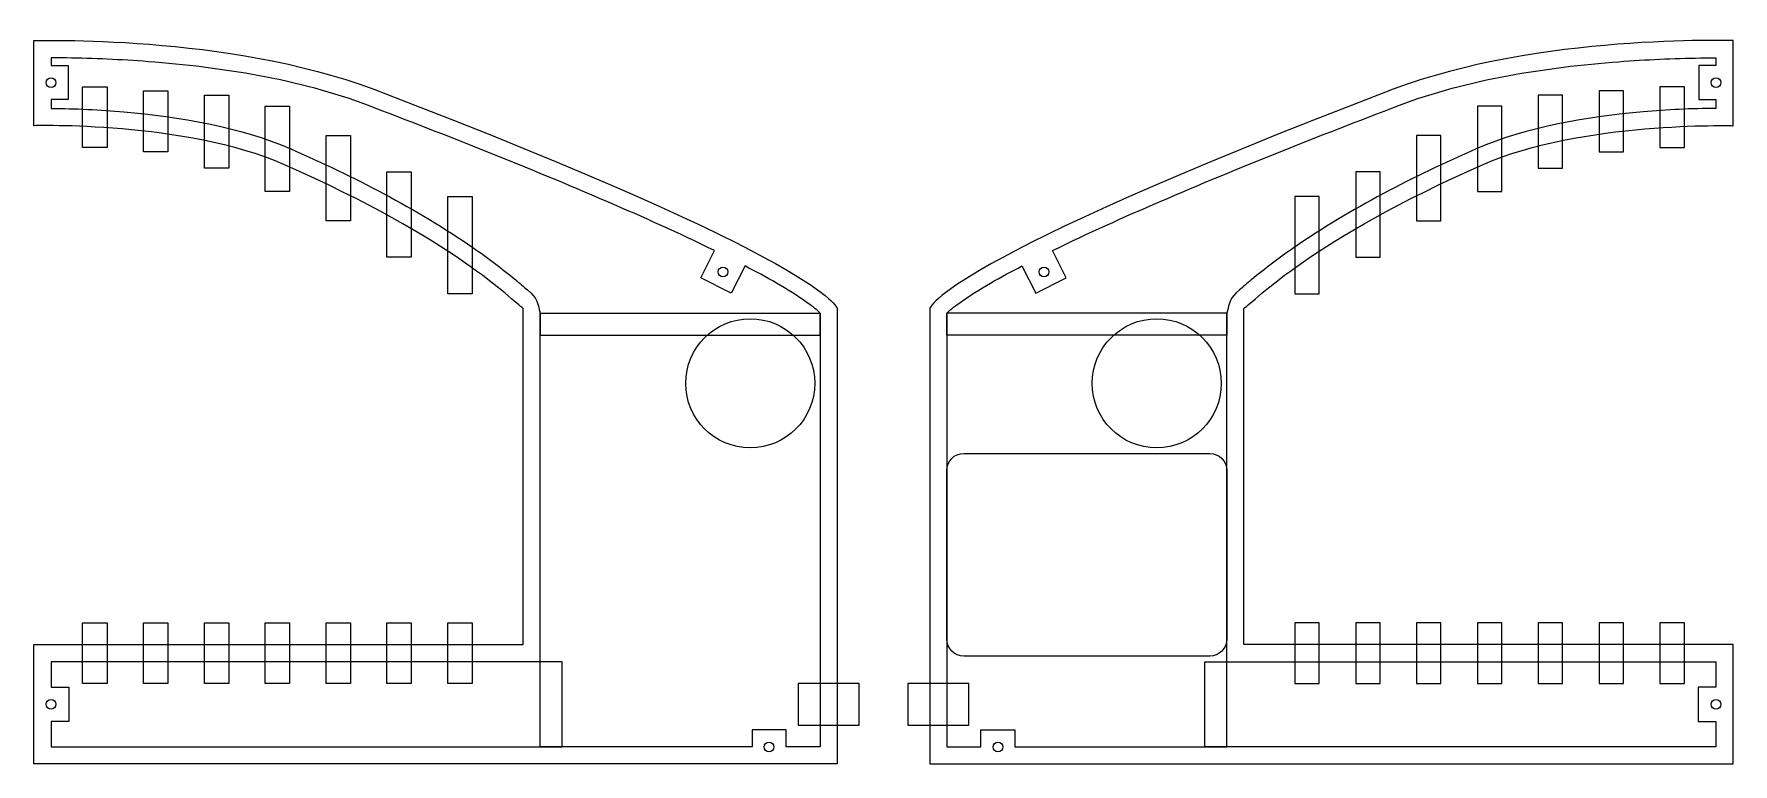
# Model space of a CAD drawing. Header units: millimetres. Extents: x -204 to 494, y -149 to 151.
import ezdxf

# ---------------------------------------------------------------- set-up
doc = ezdxf.new("R2010")
doc.units = ezdxf.units.MM
doc.header["$MEASUREMENT"] = 0
doc.layers.add('layer 1', color=7, linetype='Continuous')

msp = doc.modelspace()

# ---------------------------------------------------------------- linework, layer by layer
at = {"layer": 'layer 1', "color": 250, "lineweight": 20}
for points in [[(-204.0467, 113.4947), (-204.0467, 148.4774)], [(493.9534, 113.4947), (493.9534, 148.4774)], [(-197.0467, 141.3652), (-197.0467, 138.1947), (-190.0467, 138.1947), (-190.0467, 124.1947), (-197.0467, 124.1947), (-197.0467, 120.5866)], [(486.9534, 141.3652), (486.9534, 138.1947), (479.9534, 138.1947), (479.9534, 124.1947), (486.9534, 124.1947), (486.9534, 120.5866)], [(-174.0467, 104.4947), (-184.0467, 104.4947), (-184.0467, 129.4947), (-174.0467, 129.4947), (-174.0467, 104.4947)], [(-149.0467, 102.7759), (-159.0467, 102.7759), (-159.0467, 127.7759), (-149.0467, 127.7759), (-149.0467, 102.7759)], [(-124.0467, 96.0194), (-134.0467, 96.0194), (-134.0467, 126.0194), (-124.0467, 126.0194), (-124.0467, 96.0194)], [(413.9534, 96.0194), (423.9534, 96.0194), (423.9534, 126.0194), (413.9534, 126.0194), (413.9534, 96.0194)], [(438.9534, 102.7759), (448.9534, 102.7759), (448.9534, 127.7759), (438.9534, 127.7759), (438.9534, 102.7759)], [(463.9534, 104.4947), (473.9534, 104.4947), (473.9534, 129.4947), (463.9534, 129.4947), (463.9534, 104.4947)], [(-99.0467, 86.5267), (-109.0467, 86.5267), (-109.0467, 121.5267), (-99.0467, 121.5267), (-99.0467, 86.5267)], [(388.9534, 86.5267), (398.9534, 86.5267), (398.9534, 121.5267), (388.9534, 121.5267), (388.9534, 86.5267)], [(-74.0467, 74.4947), (-84.0467, 74.4947), (-84.0467, 109.4947), (-74.0467, 109.4947), (-74.0467, 74.4947)], [(363.9534, 74.4947), (373.9534, 74.4947), (373.9534, 109.4947), (363.9534, 109.4947), (363.9534, 74.4947)], [(-49.0467, 59.4947), (-59.0467, 59.4947), (-59.0467, 94.4947), (-49.0467, 94.4947), (-49.0467, 59.4947)], [(338.9534, 59.4947), (348.9534, 59.4947), (348.9534, 94.4947), (338.9534, 94.4947), (338.9534, 59.4947)], [(-24.0467, 44.4947), (-34.0467, 44.4947), (-34.0467, 84.4947), (-24.0467, 84.4947), (-24.0467, 44.4947)], [(313.9534, 44.4947), (323.9534, 44.4947), (323.9534, 84.4947), (313.9534, 84.4947), (313.9534, 44.4947)], [(88.0683, 55.9065), (82.3835, 44.7495), (69.9094, 51.1054), (75.5721, 62.2189)], [(201.8384, 55.9065), (207.5232, 44.7495), (219.9973, 51.1054), (214.3346, 62.2189)], [(125.9533, 38.4947), (125.9533, -99.5053), (125.9533, -148.5053), (-3.0467, -148.5053), (-204.0467, -148.5053), (-204.0467, -99.5053), (-3.0467, -99.5053), (-3.0467, 38.4947)], [(3.9533, 36.4948), (118.9533, 36.4948), (118.9533, -106.5053), (118.9533, -141.5053), (104.9533, -141.5053), (104.9533, -134.5053), (90.9533, -134.5053), (90.9533, -141.5053), (3.9533, -141.5053), (3.9533, -106.5053), (3.9533, 36.4948)], [(3.9533, 36.4948), (3.9533, 27.4948), (118.9533, 27.4948), (118.9533, 36.4948)], [(163.9534, 38.4947), (163.9534, -99.5053), (163.9534, -148.5053), (292.9534, -148.5053), (493.9534, -148.5053), (493.9534, -99.5053), (292.9534, -99.5053), (292.9534, 38.4947)], [(285.9534, 36.4948), (170.9534, 36.4948), (170.9534, -106.5053), (170.9534, -141.5053), (184.9534, -141.5053), (184.9534, -134.5053), (198.9534, -134.5053), (198.9534, -141.5053), (285.9534, -141.5053), (285.9534, -106.5053), (285.9534, 36.4948)], [(285.9534, 36.4948), (285.9534, 27.4948), (170.9534, 27.4948), (170.9534, 36.4948)], [(177.9535, -21.0053), (278.9533, -21.0053)], [(170.9534, -97.2554), (170.9534, -28.0052)], [(285.9534, -28.0052), (285.9534, -97.2554)], [(-174.0467, -115.5053), (-184.0467, -115.5053), (-184.0467, -90.5053), (-174.0467, -90.5053), (-174.0467, -115.5053)], [(-149.0467, -115.5053), (-159.0467, -115.5053), (-159.0467, -90.5053), (-149.0467, -90.5053), (-149.0467, -115.5053)], [(-124.0467, -115.5053), (-134.0467, -115.5053), (-134.0467, -90.5053), (-124.0467, -90.5053), (-124.0467, -115.5053)], [(-99.0467, -115.5053), (-109.0467, -115.5053), (-109.0467, -90.5053), (-99.0467, -90.5053), (-99.0467, -115.5053)], [(-74.0467, -115.5053), (-84.0467, -115.5053), (-84.0467, -90.5053), (-74.0467, -90.5053), (-74.0467, -115.5053)], [(-49.0467, -115.5053), (-59.0467, -115.5053), (-59.0467, -90.5053), (-49.0467, -90.5053), (-49.0467, -115.5053)], [(-24.0467, -115.5053), (-34.0467, -115.5053), (-34.0467, -90.5053), (-24.0467, -90.5053), (-24.0467, -115.5053)], [(313.9534, -115.5053), (323.9534, -115.5053), (323.9534, -90.5053), (313.9534, -90.5053), (313.9534, -115.5053)], [(338.9534, -115.5053), (348.9534, -115.5053), (348.9534, -90.5053), (338.9534, -90.5053), (338.9534, -115.5053)], [(363.9534, -115.5053), (373.9534, -115.5053), (373.9534, -90.5053), (363.9534, -90.5053), (363.9534, -115.5053)], [(388.9534, -115.5053), (398.9534, -115.5053), (398.9534, -90.5053), (388.9534, -90.5053), (388.9534, -115.5053)], [(413.9534, -115.5053), (423.9534, -115.5053), (423.9534, -90.5053), (413.9534, -90.5053), (413.9534, -115.5053)], [(438.9534, -115.5053), (448.9534, -115.5053), (448.9534, -90.5053), (438.9534, -90.5053), (438.9534, -115.5053)], [(463.9534, -115.5053), (473.9534, -115.5053), (473.9534, -90.5053), (463.9534, -90.5053), (463.9534, -115.5053)], [(278.9533, -104.2553), (177.9535, -104.2553)], [(-197.0467, -141.5053), (12.9533, -141.5053), (12.9533, -106.5053), (-197.0467, -106.5053), (-197.0467, -117.0053), (-189.7333, -117.0053), (-189.7333, -131.0053), (-197.0467, -131.0053), (-197.0467, -141.5053)], [(486.9534, -141.5053), (276.9534, -141.5053), (276.9534, -106.5053), (486.9534, -106.5053), (486.9534, -117.0053), (479.64, -117.0053), (479.64, -131.0053), (486.9534, -131.0053), (486.9534, -141.5053)]]:
    msp.add_lwpolyline(points, dxfattribs=at)
for points in [[(109.9534, -132.5053), (134.9534, -132.5053), (134.9534, -115.5053), (109.9534, -115.5053), (109.9534, -132.5053)], [(154.9533, -132.5053), (179.9533, -132.5053), (179.9533, -115.5053), (154.9533, -115.5053), (154.9533, -132.5053)]]:
    msp.add_lwpolyline(points, close=True, dxfattribs=at)
for centre, major_axis in [((-197.0467, 131.1947), (0, 2)), ((486.9534, 131.1947), (0, 2)), ((78.9778, 53.4842), (0, 2)), ((210.9289, 53.4842), (0, 2)), ((90.2033, 7.7447), (0, 26.5)), ((257.2034, 7.7447), (0, 26.5)), ((-197.0467, -124.0053), (0, 2)), ((486.9534, -124.0053), (0, 2)), ((97.9533, -141.5053), (0, 2)), ((191.9534, -141.5053), (0, 2))]:
    msp.add_ellipse(centre, major_axis=major_axis, ratio=1, dxfattribs=at)
for points, knots in [([(-204.0467, 148.4774), (-204.0467, 148.3208), (-124.0906, 151.1262), (-64.4821, 128.4248), (121.7247, 57.5097), (125.9533, 38.4947), (125.9533, 38.4947)], [0, 0, 0, 0, 1, 1, 1, 2, 2, 2, 2]), ([(493.9534, 148.4774), (493.9534, 148.3208), (413.9973, 151.1262), (354.3888, 128.4248), (168.182, 57.5097), (163.9534, 38.4947), (163.9534, 38.4947)], [0, 0, 0, 0, 1, 1, 1, 2, 2, 2, 2]), ([(75.5721, 62.2189), (61.0322, 69.3539), (46.1605, 75.9746), (31.3418, 82.3643), (-1.0713, 96.3406), (-33.9898, 109.3216), (-66.9734, 121.8831), (-95.0213, 132.5649), (-127.2976, 137.4821), (-157.1529, 139.772), (-168.3266, 140.629), (-179.5278, 141.1214), (-190.7326, 141.2982), (-192.8377, 141.3314), (-194.9421, 141.3513), (-197.0467, 141.3652)], [0, 0, 0, 0, 1, 1, 1, 2, 2, 2, 3, 3, 3, 4, 4, 4, 5, 5, 5, 5]), ([(214.3346, 62.2189), (228.8745, 69.3539), (243.7462, 75.9746), (258.5649, 82.3643), (290.978, 96.3406), (323.8965, 109.3216), (356.8801, 121.8831), (384.928, 132.5649), (417.2043, 137.4821), (447.0596, 139.772), (458.2333, 140.629), (469.4345, 141.1214), (480.6393, 141.2982), (482.7444, 141.3314), (484.8488, 141.3513), (486.9534, 141.3652)], [0, 0, 0, 0, 1, 1, 1, 2, 2, 2, 3, 3, 3, 4, 4, 4, 5, 5, 5, 5]), ([(-197.0467, 120.5866), (-187.0754, 120.5723), (-176.8246, 119.9883), (-167.0919, 119.1509), (-144.6424, 117.2196), (-119.3099, 113.0782), (-98.5738, 103.9778), (-72.8415, 92.6847), (-46.8985, 79.4956), (-23.7313, 63.4908), (-17.6801, 59.3104), (-11.8053, 54.9041), (-6.1465, 50.2057), (-4.5065, 48.844), (-2.8917, 47.4572), (-1.2736, 46.0699), (2.6411, 42.7136), (2.7475, 41.1385), (3.9533, 36.4948)], [0, 0, 0, 0, 1, 1, 1, 2, 2, 2, 3, 3, 3, 4, 4, 4, 5, 5, 5, 6, 6, 6, 6]), ([(486.9534, 120.5866), (476.9821, 120.5723), (466.7313, 119.9883), (456.9986, 119.1509), (434.5491, 117.2196), (409.2166, 113.0782), (388.4805, 103.9778), (362.7482, 92.6847), (336.8052, 79.4956), (313.638, 63.4908), (307.5868, 59.3104), (301.712, 54.9041), (296.0532, 50.2057), (294.4132, 48.844), (292.7984, 47.4572), (291.1803, 46.0699), (287.2656, 42.7136), (287.1592, 41.1385), (285.9534, 36.4948)], [0, 0, 0, 0, 1, 1, 1, 2, 2, 2, 3, 3, 3, 4, 4, 4, 5, 5, 5, 6, 6, 6, 6]), ([(-3.0467, 38.4947), (-7.7779, 41.677), (-30.8741, 66.6221), (-101.3869, 97.5679), (-141.7386, 115.277), (-204.0467, 113.4947), (-204.0467, 113.4947)], [0, 0, 0, 0, 1, 1, 1, 2, 2, 2, 2]), ([(292.9534, 38.4947), (297.6846, 41.677), (320.7808, 66.6221), (391.2936, 97.5679), (431.6453, 115.277), (493.9534, 113.4947), (493.9534, 113.4947)], [0, 0, 0, 0, 1, 1, 1, 2, 2, 2, 2]), ([(118.9533, 36.4948), (117.5108, 38.0267), (114.7102, 40.0778), (113.4924, 40.951), (105.6795, 46.5533), (96.5959, 51.4688), (88.0683, 55.9065)], [0, 0, 0, 0, 1, 1, 1, 2, 2, 2, 2]), ([(170.9534, 36.4948), (172.3959, 38.0267), (175.1965, 40.0778), (176.4143, 40.951), (184.2272, 46.5533), (193.3108, 51.4688), (201.8384, 55.9065)], [0, 0, 0, 0, 1, 1, 1, 2, 2, 2, 2])]:
    msp.add_open_spline(points, degree=3, knots=knots, dxfattribs=at)
for points in [[(170.9534, -28.0052), (170.9534, -24.1553), (174.1034, -21.0053), (177.9535, -21.0053)], [(278.9533, -21.0053), (282.8034, -21.0053), (285.9534, -24.1553), (285.9534, -28.0052)], [(177.9535, -104.2553), (174.1034, -104.2553), (170.9534, -101.1053), (170.9534, -97.2554)], [(285.9534, -97.2554), (285.9534, -101.1053), (282.8034, -104.2553), (278.9533, -104.2553)]]:
    msp.add_open_spline(points, degree=3, dxfattribs=at)

doc.saveas('drawing.dxf')
